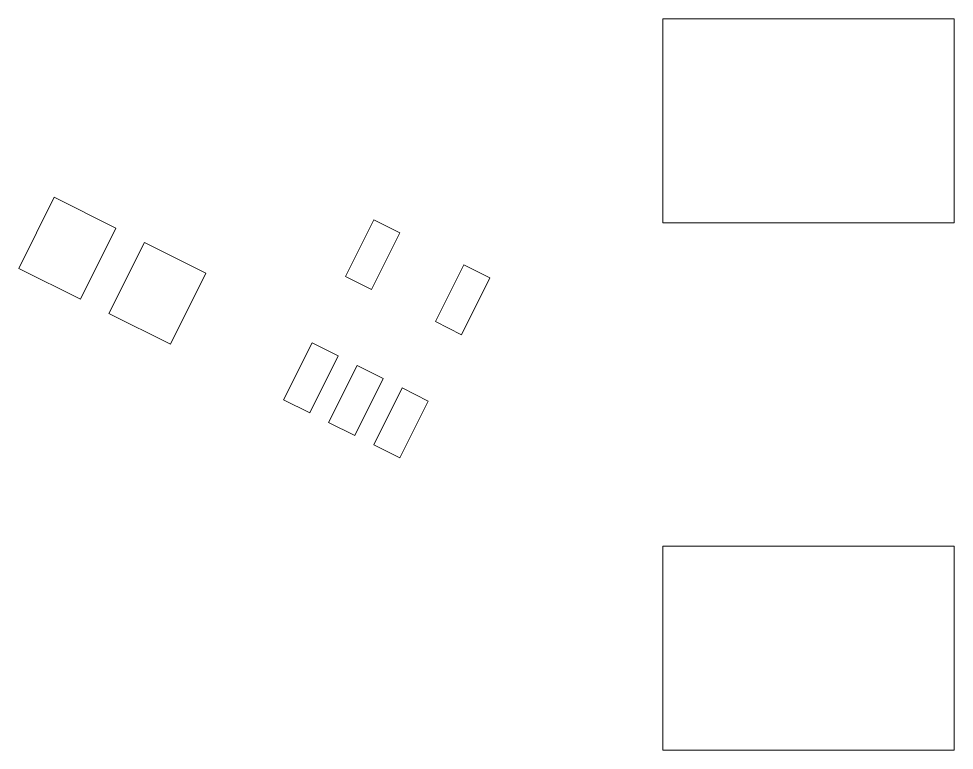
# Model space of a CAD drawing. Header units: inches. Extents: x 70 to 970, y -386 to 214.
# Drawn here: x 392.84 to 410.49, y 134.71 to 148.51 of the extents above; entities that cross this region are included whole.
import ezdxf

# ---------------------------------------------------------------- set-up
doc = ezdxf.new("R2010")
doc.units = ezdxf.units.IN
doc.header["$MEASUREMENT"] = 0

msp = doc.modelspace()

# ---------------------------------------------------------------- linework, layer by layer
at = {"color": 1, "lineweight": 0}
for p, q in [((410.488, 148.514), (404.989, 148.514)), ((404.989, 148.514), (404.989, 144.664)), ((410.488, 148.514), (404.989, 148.514)), ((404.989, 148.514), (404.989, 144.664)), ((410.488, 144.664), (410.488, 148.514)), ((410.488, 144.664), (410.488, 148.514)), ((393.512, 145.146), (392.84, 143.804)), ((393.512, 145.146), (392.84, 143.804)), ((394.674, 144.564), (393.512, 145.146)), ((394.674, 144.564), (393.512, 145.146)), ((399.539, 144.723), (399.002, 143.65)), ((399.539, 144.723), (399.002, 143.65)), ((400.031, 144.477), (399.539, 144.723)), ((400.031, 144.477), (399.539, 144.723)), ((394.003, 143.223), (394.674, 144.564)), ((394.003, 143.223), (394.674, 144.564)), ((404.989, 144.664), (410.488, 144.664)), ((404.989, 144.664), (410.488, 144.664)), ((399.494, 143.404), (400.031, 144.477)), ((399.494, 143.404), (400.031, 144.477)), ((395.211, 144.295), (394.539, 142.954)), ((395.211, 144.295), (394.539, 142.954)), ((396.373, 143.713), (395.211, 144.295)), ((396.373, 143.713), (395.211, 144.295)), ((401.238, 143.872), (400.701, 142.8)), ((401.238, 143.872), (400.701, 142.8)), ((401.73, 143.626), (401.238, 143.872)), ((401.73, 143.626), (401.238, 143.872)), ((392.84, 143.804), (394.003, 143.223)), ((392.84, 143.804), (394.003, 143.223)), ((395.702, 142.372), (396.373, 143.713)), ((395.702, 142.372), (396.373, 143.713)), ((399.002, 143.65), (399.494, 143.404)), ((399.002, 143.65), (399.494, 143.404)), ((401.193, 142.553), (401.73, 143.626)), ((401.193, 142.553), (401.73, 143.626)), ((394.539, 142.954), (395.702, 142.372)), ((394.539, 142.954), (395.702, 142.372)), ((400.701, 142.8), (401.193, 142.553)), ((400.701, 142.8), (401.193, 142.553)), ((398.375, 142.399), (397.838, 141.325)), ((398.375, 142.399), (397.838, 141.325)), ((398.867, 142.152), (398.375, 142.399)), ((398.867, 142.152), (398.375, 142.399)), ((398.33, 141.079), (398.867, 142.152)), ((398.33, 141.079), (398.867, 142.152)), ((399.225, 141.973), (398.687, 140.9)), ((399.225, 141.973), (398.687, 140.9)), ((399.716, 141.727), (399.225, 141.973)), ((399.716, 141.727), (399.225, 141.973)), ((399.179, 140.654), (399.716, 141.727)), ((399.179, 140.654), (399.716, 141.727)), ((400.074, 141.548), (399.537, 140.475)), ((400.074, 141.548), (399.537, 140.475)), ((400.566, 141.301), (400.074, 141.548)), ((400.566, 141.301), (400.074, 141.548)), ((397.838, 141.325), (398.33, 141.079)), ((397.838, 141.325), (398.33, 141.079)), ((400.028, 140.228), (400.566, 141.301)), ((400.028, 140.228), (400.566, 141.301)), ((398.687, 140.9), (399.179, 140.654)), ((398.687, 140.9), (399.179, 140.654)), ((399.537, 140.475), (400.028, 140.228)), ((399.537, 140.475), (400.028, 140.228)), ((410.488, 138.564), (404.989, 138.564)), ((404.989, 138.564), (404.989, 134.714)), ((410.488, 138.564), (404.989, 138.564)), ((404.989, 138.564), (404.989, 134.714)), ((410.488, 134.714), (410.488, 138.564)), ((410.488, 134.714), (410.488, 138.564)), ((404.989, 134.714), (410.488, 134.714)), ((404.989, 134.714), (410.488, 134.714))]:
    msp.add_line(p, q, dxfattribs=at)

doc.saveas('drawing.dxf')
